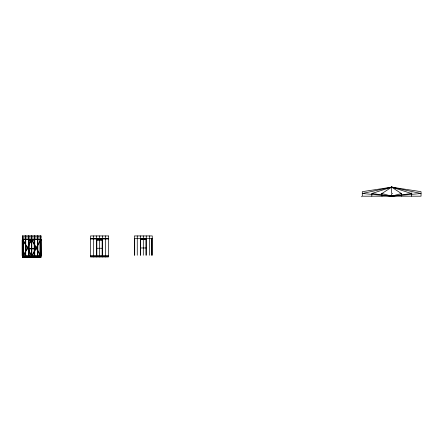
<?xml version="1.0" encoding="UTF-8"?>
<svg xmlns="http://www.w3.org/2000/svg" width="444" height="444" viewBox="0 0 444 444"><rect width="100%" height="100%" fill="white"/><g stroke="black" fill="none" stroke-linecap="round" stroke-linejoin="round"><path stroke-width="0.67" d="M41.009 255.96L40.959 239.322L22.378 239.322M40.959 239.044L22.378 239.027M391.664 192.868L391.664 187.152L421.04 191.669L421.04 196.187L362.293 196.187L362.293 191.669L391.664 187.152L420.368 193.362M381.252 193.273L381.252 193.739M392.391 193.739L392.391 193.273M31.702 256.022L40.232 240.365M31.957 256.16L40.815 239.899L40.559 239.76M381.979 196.187L381.979 193.506L391.664 187.152L411.51 193.506L411.51 196.187M391.214 186.53L392.113 186.53M371.817 196.187L371.817 193.506L391.664 187.152L401.348 193.506L401.348 196.187M391.664 187.152L362.293 193.506L391.664 196.187L401.348 193.506M22.2 239.927L22.2 255.655M371.817 193.506L391.664 196.187L411.51 193.506M381.979 193.506L391.664 196.187L421.04 193.506M22.378 236.924L40.959 236.924M22.666 236.979L22.378 237.029L22.666 237.029M25.475 236.979L25.763 236.979M28.571 236.979L28.86 236.979M31.524 236.979L31.813 236.979M34.477 236.979L34.765 236.979M37.574 236.979L37.862 236.979M40.67 236.979L40.959 236.979M40.67 237.029L40.959 237.029M25.475 238.35L25.18 239.027M28.571 238.35L28.277 239.027M31.524 238.35L31.23 239.027M34.477 238.35L34.182 239.027M37.574 238.35L37.279 239.027M90.537 238.683L108.441 238.683M134.36 238.683L152.264 238.683M90.537 238.972L108.441 238.972M140.648 239.36L145.971 239.36M40.909 239.605L41.053 256.216L22.378 256.26M22.378 239.61L41.053 239.621M96.537 239.649L102.442 239.649M22.378 239.988L22.666 239.988M25.475 239.988L25.763 239.988M28.571 239.988L28.86 239.988M31.524 239.988L31.813 239.988M34.477 239.988L34.765 239.988M37.574 239.988L37.862 239.988M40.67 239.988L40.959 239.988M96.537 240.326L102.442 240.326M28.86 240.676L34.477 240.676M40.67 240.676L40.959 240.676M140.648 247.974L145.971 247.974M96.825 248.263L102.153 248.263M28.86 248.612L34.477 248.612M28.86 248.901L34.477 248.901M90.537 255.522L108.441 255.522M22.378 255.872L41.009 255.888M22.378 256.16L40.959 256.16M90.537 256.299L108.441 256.299M22.378 257.32L40.959 257.32M411.749 192.779L412.126 193.057M361.843 196.803L361.566 196.426M23.393 240.365L31.924 256.022M23.465 241.103L31.668 256.26M391.664 193.506L391.664 196.187M152.264 255.233L152.264 235.931L134.36 235.931L134.36 255.233M151.915 238.683L151.915 255.233M151.565 238.683L151.565 255.233M149.362 235.931L149.362 255.233M146.265 235.931L146.265 255.233M145.971 238.683L145.971 255.233M145.438 238.683L145.438 239.36M144.911 238.683L144.911 239.36M144.378 238.683L144.378 239.36M143.845 238.683L143.845 239.36M143.312 235.931L143.312 255.233M142.779 238.683L142.779 239.36M142.247 238.683L142.247 239.36M141.714 238.683L141.714 239.36M141.181 238.683L141.181 239.36M140.648 238.683L140.648 255.233M140.36 235.931L140.36 255.233M137.263 235.931L137.263 255.233M134.704 238.683L134.704 255.233M105.539 235.931L105.539 256.976M102.442 235.931L102.442 256.976M102.153 240.326L102.153 255.522M99.489 235.931L99.489 256.976M96.825 240.326L96.825 255.522M96.537 235.931L96.537 256.976M93.44 235.931L93.44 256.976M40.67 235.858L40.67 255.872M40.67 256.26L40.67 257.32M40.282 236.924L40.282 239.322M40.282 239.61L40.282 255.872M40.282 257.32L40.282 257.614M39.993 239.61L39.993 255.872M37.862 235.858L37.862 255.872M37.574 235.858L37.574 255.872M36.885 256.26L36.885 257.32M36.597 256.26L36.597 257.32M34.765 235.858L34.765 255.872M34.477 235.858L34.477 255.872M34.182 240.676L34.182 248.612M34.182 248.901L34.182 255.872M31.813 235.858L31.813 255.872M31.524 235.858L31.524 255.872M29.149 240.676L29.149 248.612M29.149 248.901L29.149 255.872M28.86 235.858L28.86 255.872M28.571 235.858L28.571 255.872M26.74 256.26L26.74 257.32M26.446 256.26L26.446 257.32M25.763 235.858L25.763 255.872M25.475 235.858L25.475 255.872M23.343 239.61L23.343 255.872M23.055 236.924L23.055 239.322M23.055 239.61L23.055 255.872M23.055 257.32L23.055 257.614M22.666 235.858L22.666 255.872M22.666 256.26L22.666 257.32M22.294 239.91L22.289 255.827M31.396 239.627L23.077 256.166L23.338 256.299L31.657 239.754L31.396 239.627M31.901 239.788L31.652 239.932L40.615 256.133L40.865 255.994L31.901 239.788M40.959 235.858L22.378 235.858L22.378 257.614L40.959 257.614L40.959 235.858M108.441 235.931L90.537 235.931L90.537 256.976L108.441 256.976L108.441 235.931"/></g></svg>
